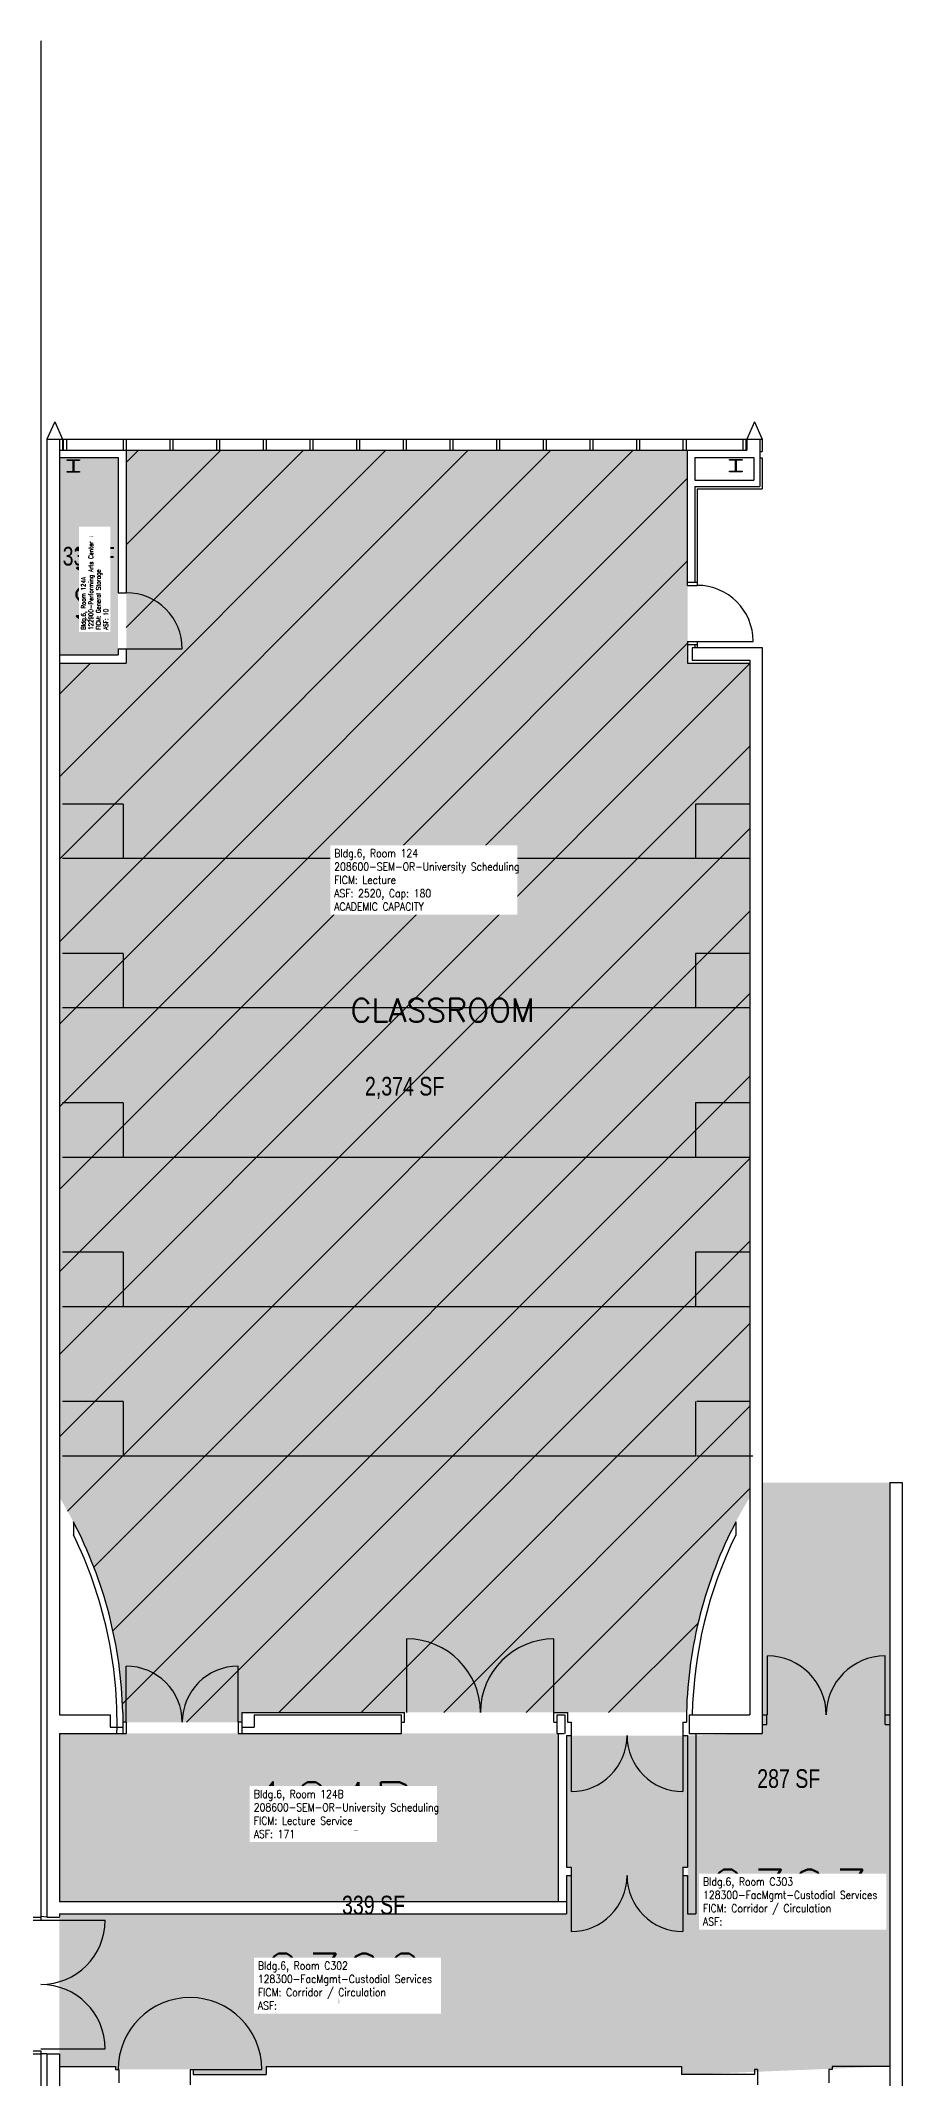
# Model space of a CAD drawing. Header units: inches. Extents: x -206 to 2362, y 0 to 3821.
# Drawn here: x 1798 to 2352, y 2511 to 3821 of the extents above; entities that cross this region are included whole.
import ezdxf
from ezdxf.enums import TextEntityAlignment as Align

# ---------------------------------------------------------------- set-up
doc = ezdxf.new("R2010")
doc.units = ezdxf.units.IN
doc.header["$LTSCALE"] = 10
doc.header["$MEASUREMENT"] = 0
for name, color, linetype in [('A-COLS', 5, 'CONTINUOUS'), ('A-DOOR', 2, 'CONTINUOUS'), ('A-FLOR', 3, 'CONTINUOUS'), ('A-GLAZ', 1, 'CONTINUOUS'), ('A-IDEN-RNUM', 7, 'CONTINUOUS'), ('A-IDEN-SNUM', 4, 'CONTINUOUS'), ('A-IDEN-TEXT', 4, 'CONTINUOUS'), ('A-IDEN-VNUM', 4, 'CONTINUOUS'), ('A-WALL', 5, 'CONTINUOUS'), ('AREA-TEXT', 3, 'CONTINUOUS'), ('Rooms-Capacity', 4, 'CONTINUOUS'), ('Rooms-Category-Color', 7, 'CONTINUOUS'), ('Rooms-College-Color', 7, 'CONTINUOUS'), ('Rooms-Department-Color', 7, 'CONTINUOUS'), ('Rooms-Division-Color', 7, 'CONTINUOUS'), ('Rooms-Information', 7, 'CONTINUOUS')]:
    doc.layers.add(name, color=color, linetype=linetype)
doc.styles.add('AREA', font='arial.ttf', dxfattribs={"width": 0.75, "height": 24})
doc.styles.add('ROOMFNUMBER', font='SIMPLEX', dxfattribs={"height": 0.83})
doc.styles.add('ROOMSNUMBER', font='txt', dxfattribs={"height": 0.03})
doc.styles.add('ROOMVNUMBER', font='simplex.shx', dxfattribs={"width": 0.85})

msp = doc.modelspace()

# ---------------------------------------------------------------- hatches: boundary and pattern name
at = {"layer": 'Rooms-Capacity'}
h = msp.add_hatch(dxfattribs=at)
h.set_pattern_fill('ANSI31', color=256, scale=300, style=0)
h.set_pattern_definition([(45, (0, 0), (-26.51650429449553, 26.51650429449553), [])])
edge = h.paths.add_edge_path()
edge.add_line((1850.774440268986, 2746.581821689848), (1850.774440280162, 2740.331822336186))
edge.add_line((1850.774440280162, 2740.331822336186), (1925.024440268986, 2740.331822299864))
edge.add_line((1925.024440268986, 2740.331822299864), (1927.274440268986, 2740.331822336186))
edge.add_line((1927.274440268986, 2740.331822336186), (1927.274440291338, 2746.58182233246))
edge.add_line((1927.274440291338, 2746.58182233246), (2032.024880266748, 2746.581822340842))
edge.add_line((2032.024880266748, 2746.581822340842), (2213.275320264511, 2746.581822338048))
edge.add_arc((2491.417680615493, 2739.85640444694), 278.2236579937543, 148.5661565285218, 178.6148712153591, ccw=False)
edge.add_line((2254.025320260786, 2884.953858293127), (2254.025320238434, 3421.036251125392))
edge.add_line((2254.025320238434, 3421.036251125392), (2214.025320253335, 3421.036251122598))
edge.add_line((2214.025320253335, 3421.036251122598), (2214.025320230983, 3435.036251117941))
edge.add_line((2214.025320230983, 3435.036251117941), (2214.025320230983, 3557.894322354812))
edge.add_line((2214.025320230983, 3557.894322354812), (1853.024440235458, 3557.894322324079))
edge.add_line((1853.024440235458, 3557.894322324079), (1853.024440224282, 3430.286251104902))
edge.add_line((1853.024440224282, 3430.286251104902), (1853.024440235458, 3421.036251094658))
edge.add_line((1853.024440235458, 3421.036251094658), (1810.024440250359, 3421.036251097452))
edge.add_line((1810.024440250359, 3421.036251097452), (1810.024440272711, 2884.953858256806))
edge.add_arc((1572.632079928827, 2739.856404443546), 278.2236579673474, 1.3851286519458768, 31.43384346685491, ccw=False)
at = {"layer": 'Rooms-Category-Color', "true_color": 0xffff64}
h = msp.add_hatch(color=51, dxfattribs=at)
edge = h.paths.add_edge_path()
edge.add_line((1850.774440268986, 2746.581821689848), (1850.774440280162, 2740.331822336186))
edge.add_line((1850.774440280162, 2740.331822336186), (1925.024440268986, 2740.331822299864))
edge.add_line((1925.024440268986, 2740.331822299864), (1927.274440268986, 2740.331822336186))
edge.add_line((1927.274440268986, 2740.331822336186), (1927.274440291338, 2746.58182233246))
edge.add_line((1927.274440291338, 2746.58182233246), (2032.024880266748, 2746.581822340842))
edge.add_line((2032.024880266748, 2746.581822340842), (2213.275320264511, 2746.581822338048))
edge.add_arc((2491.417680615493, 2739.85640444694), 278.2236579937543, 148.5661565285218, 178.6148712153591, ccw=False)
edge.add_line((2254.025320260786, 2884.953858293127), (2254.025320238434, 3421.036251125392))
edge.add_line((2254.025320238434, 3421.036251125392), (2214.025320253335, 3421.036251122598))
edge.add_line((2214.025320253335, 3421.036251122598), (2214.025320230983, 3435.036251117941))
edge.add_line((2214.025320230983, 3435.036251117941), (2214.025320230983, 3557.894322354812))
edge.add_line((2214.025320230983, 3557.894322354812), (1853.024440235458, 3557.894322324079))
edge.add_line((1853.024440235458, 3557.894322324079), (1853.024440224282, 3430.286251104902))
edge.add_line((1853.024440224282, 3430.286251104902), (1853.024440235458, 3421.036251094658))
edge.add_line((1853.024440235458, 3421.036251094658), (1810.024440250359, 3421.036251097452))
edge.add_line((1810.024440250359, 3421.036251097452), (1810.024440272711, 2884.953858256806))
edge.add_arc((1572.632079928827, 2739.856404443546), 278.2236579673474, 1.3851286519458768, 31.43384346685491, ccw=False)
at = {"layer": 'Rooms-Category-Color', "true_color": 0xe3c5e1}
msp.add_hatch(color=254, dxfattribs=at).paths.add_polyline_path([(1847.774440235458, 3426.286251094658), (1847.774440213107, 3553.269322334323), (1810.024440228008, 3553.269322325941), (1810.024440228008, 3426.286251097452)])
at = {"layer": 'Rooms-Category-Color', "true_color": 0xadadad}
for points in [[(2344.025320283137, 2894.351353600156), (2344.025320305489, 2519.081822355743), (2214.025320331566, 2513.831822350156), (2214.025320298038, 2731.706822344568), (2262.025320309214, 2733.081822340842), (2262.025320555083, 2894.351353714708)], [(1810.024440261535, 2617.081822328735), (1810.024440272711, 2615.346554555465), (1810.024440283887, 2519.081822322216), (1846.024440272711, 2519.081822327804), (1846.024440295063, 2517.081822326872), (1894.024440272711, 2517.081822410692), (1896.024440287612, 2517.081822335254), (1896.024440298788, 2513.831822330598), (1943.024440291338, 2513.831822330598), (1943.02444025781, 2519.081822333392), (2210.028901732527, 2519.081822344568), (2210.028901710175, 2513.831822350156), (2214.025320298038, 2513.831822355743), (2214.025320275687, 2641.831822348293), (2211.025320286863, 2641.831822348293), (2211.025320286863, 2647.081822339911), (2214.025320275687, 2647.081822348293), (2214.025320275687, 2731.706822350156), (2139.025320264511, 2731.70682229707), (2136.025320264511, 2731.706822347362), (2136.025320286863, 2647.081822342705), (2139.025320253335, 2647.081822345499), (2139.025320286863, 2641.831822342705), (2136.025320298038, 2641.831822348293), (2136.025320275687, 2625.124735855032), (2136.025320275687, 2617.081822342705)]]:
    msp.add_hatch(color=253, dxfattribs=at).paths.add_polyline_path(points)
at = {"layer": 'Rooms-Category-Color', "true_color": 0xffff64}
msp.add_hatch(color=51, dxfattribs=at).paths.add_polyline_path([(2130.775320275687, 2625.081822340842), (2130.775320264511, 2733.081822340842), (1853.024440280162, 2733.081822335254), (1810.024440283887, 2733.081822321285), (1810.024440272711, 2625.081822326872)])
at = {"layer": 'Rooms-College-Color', "true_color": 0xffff64}
h = msp.add_hatch(color=51, dxfattribs=at)
edge = h.paths.add_edge_path()
edge.add_line((1850.774440268986, 2746.581821689848), (1850.774440280162, 2740.331822336186))
edge.add_line((1850.774440280162, 2740.331822336186), (1925.024440268986, 2740.331822299864))
edge.add_line((1925.024440268986, 2740.331822299864), (1927.274440268986, 2740.331822336186))
edge.add_line((1927.274440268986, 2740.331822336186), (1927.274440291338, 2746.58182233246))
edge.add_line((1927.274440291338, 2746.58182233246), (2032.024880266748, 2746.581822340842))
edge.add_line((2032.024880266748, 2746.581822340842), (2213.275320264511, 2746.581822338048))
edge.add_arc((2491.417680615493, 2739.85640444694), 278.2236579937543, 148.5661565285218, 178.6148712153591, ccw=False)
edge.add_line((2254.025320260786, 2884.953858293127), (2254.025320238434, 3421.036251125392))
edge.add_line((2254.025320238434, 3421.036251125392), (2214.025320253335, 3421.036251122598))
edge.add_line((2214.025320253335, 3421.036251122598), (2214.025320230983, 3435.036251117941))
edge.add_line((2214.025320230983, 3435.036251117941), (2214.025320230983, 3557.894322354812))
edge.add_line((2214.025320230983, 3557.894322354812), (1853.024440235458, 3557.894322324079))
edge.add_line((1853.024440235458, 3557.894322324079), (1853.024440224282, 3430.286251104902))
edge.add_line((1853.024440224282, 3430.286251104902), (1853.024440235458, 3421.036251094658))
edge.add_line((1853.024440235458, 3421.036251094658), (1810.024440250359, 3421.036251097452))
edge.add_line((1810.024440250359, 3421.036251097452), (1810.024440272711, 2884.953858256806))
edge.add_arc((1572.632079928827, 2739.856404443546), 278.2236579673474, 1.3851286519458768, 31.43384346685491, ccw=False)
for points in [[(1847.774440235458, 3426.286251094658), (1847.774440213107, 3553.269322334323), (1810.024440228008, 3553.269322325941), (1810.024440228008, 3426.286251097452)], [(2130.775320275687, 2625.081822340842), (2130.775320264511, 2733.081822340842), (1853.024440280162, 2733.081822335254), (1810.024440283887, 2733.081822321285), (1810.024440272711, 2625.081822326872)]]:
    msp.add_hatch(color=51, dxfattribs=at).paths.add_polyline_path(points)
at = {"layer": 'Rooms-College-Color', "true_color": 0xadadad}
for points in [[(2344.025320283137, 2894.351353600156), (2344.025320305489, 2519.081822355743), (2214.025320331566, 2513.831822350156), (2214.025320298038, 2731.706822344568), (2262.025320309214, 2733.081822340842), (2262.025320555083, 2894.351353714708)], [(1810.024440261535, 2617.081822328735), (1810.024440272711, 2615.346554555465), (1810.024440283887, 2519.081822322216), (1846.024440272711, 2519.081822327804), (1846.024440295063, 2517.081822326872), (1894.024440272711, 2517.081822410692), (1896.024440287612, 2517.081822335254), (1896.024440298788, 2513.831822330598), (1943.024440291338, 2513.831822330598), (1943.02444025781, 2519.081822333392), (2210.028901732527, 2519.081822344568), (2210.028901710175, 2513.831822350156), (2214.025320298038, 2513.831822355743), (2214.025320275687, 2641.831822348293), (2211.025320286863, 2641.831822348293), (2211.025320286863, 2647.081822339911), (2214.025320275687, 2647.081822348293), (2214.025320275687, 2731.706822350156), (2139.025320264511, 2731.70682229707), (2136.025320264511, 2731.706822347362), (2136.025320286863, 2647.081822342705), (2139.025320253335, 2647.081822345499), (2139.025320286863, 2641.831822342705), (2136.025320298038, 2641.831822348293), (2136.025320275687, 2625.124735855032), (2136.025320275687, 2617.081822342705)]]:
    msp.add_hatch(color=253, dxfattribs=at).paths.add_polyline_path(points)
at = {"layer": 'Rooms-Department-Color', "true_color": 0x003fff}
h = msp.add_hatch(color=160, dxfattribs=at)
edge = h.paths.add_edge_path()
edge.add_line((1850.774440268986, 2746.581821689848), (1850.774440280162, 2740.331822336186))
edge.add_line((1850.774440280162, 2740.331822336186), (1925.024440268986, 2740.331822299864))
edge.add_line((1925.024440268986, 2740.331822299864), (1927.274440268986, 2740.331822336186))
edge.add_line((1927.274440268986, 2740.331822336186), (1927.274440291338, 2746.58182233246))
edge.add_line((1927.274440291338, 2746.58182233246), (2032.024880266748, 2746.581822340842))
edge.add_line((2032.024880266748, 2746.581822340842), (2213.275320264511, 2746.581822338048))
edge.add_arc((2491.417680615493, 2739.85640444694), 278.2236579937543, 148.5661565285218, 178.6148712153591, ccw=False)
edge.add_line((2254.025320260786, 2884.953858293127), (2254.025320238434, 3421.036251125392))
edge.add_line((2254.025320238434, 3421.036251125392), (2214.025320253335, 3421.036251122598))
edge.add_line((2214.025320253335, 3421.036251122598), (2214.025320230983, 3435.036251117941))
edge.add_line((2214.025320230983, 3435.036251117941), (2214.025320230983, 3557.894322354812))
edge.add_line((2214.025320230983, 3557.894322354812), (1853.024440235458, 3557.894322324079))
edge.add_line((1853.024440235458, 3557.894322324079), (1853.024440224282, 3430.286251104902))
edge.add_line((1853.024440224282, 3430.286251104902), (1853.024440235458, 3421.036251094658))
edge.add_line((1853.024440235458, 3421.036251094658), (1810.024440250359, 3421.036251097452))
edge.add_line((1810.024440250359, 3421.036251097452), (1810.024440272711, 2884.953858256806))
edge.add_arc((1572.632079928827, 2739.856404443546), 278.2236579673474, 1.3851286519458768, 31.43384346685491, ccw=False)
at = {"layer": 'Rooms-Department-Color', "true_color": 0x80bc67}
msp.add_hatch(color=83, dxfattribs=at).paths.add_polyline_path([(1847.774440235458, 3426.286251094658), (1847.774440213107, 3553.269322334323), (1810.024440228008, 3553.269322325941), (1810.024440228008, 3426.286251097452)])
at = {"layer": 'Rooms-Department-Color', "true_color": 0xacacac}
for points in [[(2344.025320283137, 2894.351353600156), (2344.025320305489, 2519.081822355743), (2214.025320331566, 2513.831822350156), (2214.025320298038, 2731.706822344568), (2262.025320309214, 2733.081822340842), (2262.025320555083, 2894.351353714708)], [(1810.024440261535, 2617.081822328735), (1810.024440272711, 2615.346554555465), (1810.024440283887, 2519.081822322216), (1846.024440272711, 2519.081822327804), (1846.024440295063, 2517.081822326872), (1894.024440272711, 2517.081822410692), (1896.024440287612, 2517.081822335254), (1896.024440298788, 2513.831822330598), (1943.024440291338, 2513.831822330598), (1943.02444025781, 2519.081822333392), (2210.028901732527, 2519.081822344568), (2210.028901710175, 2513.831822350156), (2214.025320298038, 2513.831822355743), (2214.025320275687, 2641.831822348293), (2211.025320286863, 2641.831822348293), (2211.025320286863, 2647.081822339911), (2214.025320275687, 2647.081822348293), (2214.025320275687, 2731.706822350156), (2139.025320264511, 2731.70682229707), (2136.025320264511, 2731.706822347362), (2136.025320286863, 2647.081822342705), (2139.025320253335, 2647.081822345499), (2139.025320286863, 2641.831822342705), (2136.025320298038, 2641.831822348293), (2136.025320275687, 2625.124735855032), (2136.025320275687, 2617.081822342705)]]:
    msp.add_hatch(color=253, dxfattribs=at).paths.add_polyline_path(points)
at = {"layer": 'Rooms-Department-Color', "true_color": 0x003fff}
msp.add_hatch(color=160, dxfattribs=at).paths.add_polyline_path([(2130.775320275687, 2625.081822340842), (2130.775320264511, 2733.081822340842), (1853.024440280162, 2733.081822335254), (1810.024440283887, 2733.081822321285), (1810.024440272711, 2625.081822326872)])
at = {"layer": 'Rooms-Division-Color', "true_color": 0x003fff}
h = msp.add_hatch(color=160, dxfattribs=at)
edge = h.paths.add_edge_path()
edge.add_line((1850.774440268986, 2746.581821689848), (1850.774440280162, 2740.331822336186))
edge.add_line((1850.774440280162, 2740.331822336186), (1925.024440268986, 2740.331822299864))
edge.add_line((1925.024440268986, 2740.331822299864), (1927.274440268986, 2740.331822336186))
edge.add_line((1927.274440268986, 2740.331822336186), (1927.274440291338, 2746.58182233246))
edge.add_line((1927.274440291338, 2746.58182233246), (2032.024880266748, 2746.581822340842))
edge.add_line((2032.024880266748, 2746.581822340842), (2213.275320264511, 2746.581822338048))
edge.add_arc((2491.417680615493, 2739.85640444694), 278.2236579937543, 148.5661565285218, 178.6148712153591, ccw=False)
edge.add_line((2254.025320260786, 2884.953858293127), (2254.025320238434, 3421.036251125392))
edge.add_line((2254.025320238434, 3421.036251125392), (2214.025320253335, 3421.036251122598))
edge.add_line((2214.025320253335, 3421.036251122598), (2214.025320230983, 3435.036251117941))
edge.add_line((2214.025320230983, 3435.036251117941), (2214.025320230983, 3557.894322354812))
edge.add_line((2214.025320230983, 3557.894322354812), (1853.024440235458, 3557.894322324079))
edge.add_line((1853.024440235458, 3557.894322324079), (1853.024440224282, 3430.286251104902))
edge.add_line((1853.024440224282, 3430.286251104902), (1853.024440235458, 3421.036251094658))
edge.add_line((1853.024440235458, 3421.036251094658), (1810.024440250359, 3421.036251097452))
edge.add_line((1810.024440250359, 3421.036251097452), (1810.024440272711, 2884.953858256806))
edge.add_arc((1572.632079928827, 2739.856404443546), 278.2236579673474, 1.3851286519458768, 31.43384346685491, ccw=False)
at = {"layer": 'Rooms-Division-Color', "true_color": 0x80bc67}
msp.add_hatch(color=83, dxfattribs=at).paths.add_polyline_path([(1847.774440235458, 3426.286251094658), (1847.774440213107, 3553.269322334323), (1810.024440228008, 3553.269322325941), (1810.024440228008, 3426.286251097452)])
at = {"layer": 'Rooms-Division-Color', "true_color": 0xadadad}
for points in [[(2344.025320283137, 2894.351353600156), (2344.025320305489, 2519.081822355743), (2214.025320331566, 2513.831822350156), (2214.025320298038, 2731.706822344568), (2262.025320309214, 2733.081822340842), (2262.025320555083, 2894.351353714708)], [(1810.024440261535, 2617.081822328735), (1810.024440272711, 2615.346554555465), (1810.024440283887, 2519.081822322216), (1846.024440272711, 2519.081822327804), (1846.024440295063, 2517.081822326872), (1894.024440272711, 2517.081822410692), (1896.024440287612, 2517.081822335254), (1896.024440298788, 2513.831822330598), (1943.024440291338, 2513.831822330598), (1943.02444025781, 2519.081822333392), (2210.028901732527, 2519.081822344568), (2210.028901710175, 2513.831822350156), (2214.025320298038, 2513.831822355743), (2214.025320275687, 2641.831822348293), (2211.025320286863, 2641.831822348293), (2211.025320286863, 2647.081822339911), (2214.025320275687, 2647.081822348293), (2214.025320275687, 2731.706822350156), (2139.025320264511, 2731.70682229707), (2136.025320264511, 2731.706822347362), (2136.025320286863, 2647.081822342705), (2139.025320253335, 2647.081822345499), (2139.025320286863, 2641.831822342705), (2136.025320298038, 2641.831822348293), (2136.025320275687, 2625.124735855032), (2136.025320275687, 2617.081822342705)]]:
    msp.add_hatch(color=253, dxfattribs=at).paths.add_polyline_path(points)
at = {"layer": 'Rooms-Division-Color', "true_color": 0x003fff}
msp.add_hatch(color=160, dxfattribs=at).paths.add_polyline_path([(2130.775320275687, 2625.081822340842), (2130.775320264511, 2733.081822340842), (1853.024440280162, 2733.081822335254), (1810.024440283887, 2733.081822321285), (1810.024440272711, 2625.081822326872)])

# ---------------------------------------------------------------- linework, layer by layer
at = {"layer": 'A-COLS'}
for p, q in [((1815.024440220557, 3551.308853419963), (1815.024440231733, 3551.808853418101)), ((1815.024440231733, 3551.808853418101), (1823.024440213107, 3551.808853418101)), ((1818.774440231733, 3551.308853417169), (1815.024440220557, 3551.308853419963)), ((1818.774440220557, 3544.308853418101), (1818.774440231733, 3551.308853417169)), ((1823.024440213107, 3551.308853419963), (1819.274440235458, 3551.308853417169)), ((1819.274440235458, 3551.308853417169), (1819.274440224282, 3544.308853420895)), ((1823.024440213107, 3551.808853418101), (1823.024440213107, 3551.308853419963)), ((2241.025320208631, 3551.514929083642), (2241.025320230983, 3552.014929081779)), ((2241.025320230983, 3552.014929081779), (2249.025320223533, 3552.014929087367)), ((2244.775320230983, 3551.514929086436), (2241.025320208631, 3551.514929083642)), ((2244.775320219807, 3544.514929087367), (2244.775320230983, 3551.514929086436)), ((2249.025320223533, 3551.514929083642), (2245.275320223533, 3551.514929080848)), ((2245.275320223533, 3551.514929080848), (2245.275320223533, 3544.514929084573)), ((2249.025320223533, 3552.014929087367), (2249.025320223533, 3551.514929083642)), ((1815.024440220557, 3543.808853417169), (1815.024440220557, 3544.308853418101)), ((1815.024440220557, 3544.308853418101), (1818.774440220557, 3544.308853418101)), ((1823.024440224282, 3543.808853417169), (1815.024440220557, 3543.808853417169)), ((1819.274440224282, 3544.308853420895), (1823.024440224282, 3544.308853420895)), ((1823.024440224282, 3544.308853420895), (1823.024440224282, 3543.808853417169)), ((2241.025320219807, 3544.014929080848), (2241.025320219807, 3544.514929081779)), ((2241.025320219807, 3544.514929081779), (2244.775320219807, 3544.514929087367)), ((2249.025320223533, 3544.014929086436), (2241.025320219807, 3544.014929080848)), ((2245.275320223533, 3544.514929084573), (2249.025320223533, 3544.514929090161)), ((2249.025320223533, 3544.514929090161), (2249.025320223533, 3544.014929086436))]:
    msp.add_line(p, q, dxfattribs=at)
for centre in [(1819.024440216832, 3547.808853421826), (2245.025320238434, 3548.014929085504)]:
    msp.add_circle(centre, 0.2627002392377587, dxfattribs=at)
at = {"layer": 'A-DOOR'}
for p, q in [((2220.150320223533, 3435.036251120735), (2256.150320223533, 3435.036251120735)), ((1853.024440224282, 3430.286251099315), (1889.024440235458, 3430.286251096521)), ((2033.524880266748, 2746.581822340842), (2033.524880266748, 2793.831822343636)), ((2128.024880266748, 2746.58182234643), (2128.024880266748, 2793.831822343636)), ((2265.343660968356, 2745.081822357606), (2265.343660979532, 2782.881822348107)), ((2340.943660966121, 2745.081822352018), (2340.943660977297, 2782.881822359283)), ((1853.024440268986, 2740.331822327804), (1853.02444025781, 2776.331822327804)), ((1925.02444025781, 2740.331822336186), (1925.02444025781, 2776.33182233898)), ((2139.025320264511, 2731.706822347362), (2139.025320264511, 2695.706822341774)), ((2211.025320275687, 2731.70682235295), (2211.025320275687, 2695.706822350156)), ((2139.025320275687, 2641.706822347362), (2139.025320264511, 2605.706822344568)), ((2211.025320275687, 2641.706822350156), (2211.025320275687, 2605.706822344568)), ((1798.024440272711, 2613.081822324079), (1839.424440274946, 2613.081822326872)), ((1798.024440272711, 2530.28182232799), (1839.424440286122, 2530.281822330784)), ((1894.024440272711, 2517.081822335254), (1940.224440279417, 2517.081822335254))]:
    msp.add_line(p, q, dxfattribs=at)
for centre, radius, start, end in [((2220.150320223533, 3435.036251120735), 36, 0, 90), ((1853.024440224282, 3430.286251099315), 36, 0, 90), ((2033.524880255572, 2746.581822335254), 47.25, 0, 90), ((2128.024880266748, 2746.58182234643), 47.25, 90, 180), ((2265.343660968356, 2745.081822357606), 37.8, 0, 90), ((2340.943660966121, 2745.081822357606), 37.8, 90, 180), ((1853.02444025781, 2740.331822330598), 36, 0, 90), ((1925.02444025781, 2740.331822330598), 36, 90, 180), ((2139.025320253335, 2731.706822341774), 36, 270, 0), ((2211.025320253335, 2731.70682235295), 36, 180, 270), ((2139.025320264511, 2641.706822350156), 36, 270, 0), ((2211.025320253335, 2641.706822350156), 36, 180, 270), ((1798.024440250359, 2613.08182233246), 41.4, 270, 0), ((1798.024440261535, 2530.28182232799), 41.4, 0, 90), ((1894.024440261535, 2517.081822338048), 46.2, 0, 180)]:
    msp.add_arc(centre, radius, start, end, dxfattribs=at)
at = {"layer": 'A-FLOR'}
for p, q in [((1851.025320219807, 3330.373225418385), (1812.025320230983, 3330.373225412797)), ((1851.025320219807, 3330.373225418385), (1851.025320230983, 3295.373225417454)), ((2254.025320238434, 3330.373225440737), (2219.025320234708, 3330.373225437943)), ((2219.025320234708, 3330.373225437943), (2219.025320234708, 3295.373225437012)), ((2219.025320223533, 3295.373225456569), (1812.025320242159, 3295.373225417454)), ((2254.025320227258, 3295.373225439806), (2219.025320234708, 3295.373225437012)), ((1851.025320242159, 3234.373225415591), (1812.025320230983, 3234.373225415591)), ((1851.025320242159, 3234.373225415591), (1851.025320230983, 3199.373225420248)), ((2254.025320238434, 3234.373225440737), (2219.025320234708, 3234.373225440737)), ((2219.025320234708, 3234.373225440737), (2219.025320245884, 3199.373225437012)), ((2219.025320245884, 3199.373225453775), (1812.025320253335, 3199.37322541466)), ((2254.02532024961, 3199.373225434218), (2219.025320245884, 3199.373225437012)), ((1851.025320253335, 3138.373225415591), (1812.025320253335, 3138.373225418385)), ((1851.025320253335, 3138.373225415591), (1851.025320253335, 3103.37322541466)), ((2254.025320238434, 3138.373225437943), (2219.025320245884, 3138.373225435149)), ((2219.025320245884, 3138.373225435149), (2219.025320245884, 3103.373225439806)), ((2219.025320245884, 3103.373225450981), (1812.025320242159, 3103.373225417454)), ((2254.025320238434, 3103.3732254426), (2219.025320245884, 3103.373225439806)), ((1851.025320253335, 3042.373225418385), (1812.025320253335, 3042.373225412797)), ((1851.025320253335, 3042.373225418385), (1851.025320242159, 3007.373225417454)), ((2254.025320260786, 3042.373225432355), (2219.025320245884, 3042.373225437943)), ((2219.025320245884, 3042.373225437943), (2219.02532025706, 3007.373225437012)), ((2219.025320245884, 3007.373225445393), (1812.025320253335, 3007.373225411866)), ((2254.02532024961, 3007.373225437012), (2219.02532025706, 3007.373225437012)), ((1851.025320253335, 2946.373225418385), (1812.025320253335, 2946.373225415591)), ((1851.025320253335, 2946.373225418385), (1851.025320264511, 2911.37322541466)), ((2219.02532025706, 2946.373225437943), (2219.02532025706, 2911.373225437012)), ((2254.02532024961, 2946.373225440737), (2220.025320253335, 2946.373225435149)), ((2219.02532025706, 2911.373225397896), (1812.025320253335, 2911.373225420248)), ((2256.025320253335, 2911.3732254426), (2220.025320253335, 2911.373225439806))]:
    msp.add_line(p, q, dxfattribs=at)
at = {"layer": 'A-GLAZ'}
for p, q in [((1812.524440224282, 3565.081822328735), (1812.524440224282, 3557.894322329666)), ((1814.524440228008, 3565.081822331529), (1814.524440216832, 3557.89432233246))]:
    msp.add_line(p, q, dxfattribs=at)
at = {"layer": 'A-GLAZ', "linetype": 'Continuous'}
for p, q in [((1812.524440224282, 3565.081822328735), (2251.525320219807, 3565.081822351087)), ((1851.024440220557, 3565.081822334323), (1851.024440220557, 3557.89432233246)), ((1853.024440224282, 3565.081822328735), (1853.024440224282, 3557.894322329666)), ((1881.025320230983, 3565.081822328735), (1881.025320230983, 3557.894322329666)), ((1883.025320223533, 3565.081822331529), (1883.025320223533, 3557.89432233246)), ((1911.025320219807, 3565.081822331529), (1911.025320219807, 3557.894322338048)), ((1913.025320223533, 3565.081822331529), (1913.025320223533, 3557.89432233246)), ((1941.025320219807, 3565.081822334323), (1941.025320208631, 3557.894322335254)), ((1943.025320223533, 3565.081822339911), (1943.025320223533, 3557.894322340842)), ((1971.025320219807, 3565.081822334323), (1971.025320219807, 3557.894322335254)), ((1973.025320223533, 3565.081822342705), (1973.025320212357, 3557.894322343636)), ((2001.025320219807, 3565.081822337117), (2001.025320219807, 3557.894322338048)), ((2003.025320223533, 3565.081822339911), (2003.025320223533, 3557.894322343636)), ((2031.025320219807, 3565.081822339911), (2031.025320230983, 3557.894322340842)), ((2033.025320212357, 3565.081822339911), (2033.025320223533, 3557.894322340842)), ((2061.025320230983, 3565.081822342705), (2061.025320219807, 3557.894322340842)), ((2063.025320223533, 3565.081822342705), (2063.025320223533, 3557.894322343636)), ((2091.025320230983, 3565.081822342705), (2091.025320219807, 3557.894322343636)), ((2093.025320223533, 3565.081822345499), (2093.025320223533, 3557.894322340842)), ((2121.025320219807, 3565.081822339911), (2121.025320230983, 3557.894322340842)), ((2123.025320223533, 3565.081822348293), (2123.025320223533, 3557.894322340842)), ((2151.025320219807, 3565.081822342705), (2151.025320230983, 3557.894322343636)), ((2153.025320223533, 3565.081822348293), (2153.025320223533, 3557.894322343636)), ((2181.025320230983, 3565.081822345499), (2181.025320219807, 3557.894322343636)), ((2183.025320223533, 3565.081822351087), (2183.025320223533, 3557.89432234643)), ((2211.025320230983, 3565.081822345499), (2211.025320230983, 3557.89432234643)), ((2213.025320223533, 3565.081822348293), (2213.025320223533, 3557.894322343636)), ((2249.525320216082, 3565.081822351087), (2249.525320227258, 3557.894322354812)), ((2251.525320219807, 3565.081822351087), (2251.525320219807, 3557.894322352018)), ((2252.025320212357, 3565.081822351087), (2252.025320223533, 3557.894322352018)), ((1810.024440228008, 3557.894322326872), (2252.025320223533, 3557.894322352018))]:
    msp.add_line(p, q, dxfattribs=at)
at = {"layer": 'A-WALL', "linetype": 'Continuous'}
for p, q in [((1798.024440216832, 3821.081822327804), (1798.024440261535, 2615.08182232501)), ((1802.024440224282, 3565.081822328735), (1802.024440280162, 2615.081822322216)), ((1802.024440224282, 3565.081822328735), (1812.480794983916, 3565.081822328735)), ((1810.024440216832, 3565.081822325941), (1810.024440272711, 2745.081822329666)), ((2251.567409924231, 3565.081822351087), (2262.025320219807, 3565.081822348293)), ((2260.525320219807, 3565.081822348293), (2260.525320219807, 3534.58182235295)), ((2262.025320219807, 3565.081822348293), (2262.025320230983, 3557.08182235295)), ((1810.024440228008, 3553.269322325941), (1847.774440224282, 3553.269322334323)), ((1847.774440224282, 3553.269322334323), (1847.774440201931, 3466.286251099315)), ((1853.024440224282, 3557.893440033775), (1853.024440213107, 3466.286251093727)), ((2218.650320223533, 3553.269322348293), (2218.650320223533, 3538.581822352018)), ((2218.650320223533, 3553.269322348293), (2256.525320223533, 3553.269322356675)), ((2256.525320223533, 3553.269322356675), (2256.525320223533, 3538.581822349224)), ((2260.525320230983, 3557.081822347362), (2262.025320230983, 3557.08182235295)), ((2260.525320219807, 3553.081822351087), (2262.025320219807, 3553.081822356675)), ((2262.025320219807, 3553.081822356675), (2262.025320219807, 3533.081822350156)), ((2218.650320223533, 3538.581822352018), (2256.525320223533, 3538.581822349224)), ((2218.650320223533, 3534.581822350156), (2260.525320219807, 3534.58182235295)), ((2218.650320223533, 3534.581822350156), (2218.650320223533, 3473.036251118872)), ((2220.150320223533, 3533.081822355743), (2262.025320219807, 3533.081822350156)), ((2220.150320223533, 3533.081822355743), (2220.150320234708, 3471.036251117941)), ((2214.025320230983, 3473.036251116078), (2220.150320223533, 3473.036251118872)), ((2214.025320230983, 3471.036251117941), (2220.150320223533, 3471.036251117941)), ((1847.774440213107, 3466.286251096521), (1853.024440235458, 3466.286251099315)), ((2214.025320230983, 3435.036251117941), (2220.150320223533, 3435.036251120735)), ((2214.025320230983, 3435.036251117941), (2214.025320230983, 3421.03625111701)), ((2214.025320230983, 3433.036251119804), (2220.150320223533, 3433.036251119804)), ((2218.650320223533, 3433.036251114216), (2218.650320223533, 3431.098751115147)), ((2220.150320223533, 3435.036251120735), (2220.150320223533, 3431.098751115147)), ((1810.024440228008, 3426.286251097452), (1847.774440235458, 3426.286251094658)), ((1810.024440239184, 3421.036251097452), (1853.024440235458, 3421.036251100246)), ((1847.774440224282, 3430.286251099315), (1853.024440224282, 3430.286251099315)), ((1847.774440224282, 3430.286251099315), (1847.774440235458, 3426.286251094658)), ((1853.024440224282, 3430.286251099315), (1853.024440235458, 3421.036251100246)), ((2214.025320230983, 3421.03625111701), (2254.025320227258, 3421.036251119804)), ((2217.025320230983, 3431.098751117941), (2262.025320219807, 3431.098751126323)), ((2217.025320230983, 3431.098751117941), (2217.025320230983, 3423.036251120735)), ((2217.025320230983, 3423.036251120735), (2254.025320227258, 3423.036251120735)), ((2254.025320227258, 3423.036251120735), (2254.025320260786, 2745.081822354812)), ((2262.025320219807, 3431.098751126323), (2262.025320264511, 2733.081822349224)), ((2344.02532024961, 2894.351353608537), (2352.025320253335, 2894.351353608537)), ((2344.02532024961, 2894.351353608537), (2344.025320283137, 2407.991410538089)), ((2352.025320253335, 2894.351353608537), (2352.025320286863, 2407.991410532501)), ((1819.024440250359, 2869.081822331529), (1819.024440261535, 2860.796859594528)), ((2245.025320260786, 2869.081822348293), (2245.025320260786, 2860.796859616879)), ((1810.024440272711, 2745.081822329666), (1842.774440265261, 2745.081822335254)), ((1842.774440265261, 2745.081822335254), (1842.774440265261, 2737.081822334323)), ((1850.77444025781, 2746.581822329666), (1850.77444025781, 2740.331822333392)), ((1853.024440268986, 2740.331822333392), (1850.77444025781, 2740.331822333392)), ((1850.77444025781, 2740.331822333392), (1850.77444025781, 2737.270256676245)), ((1850.77444025781, 2737.270256676245), (1850.77444025781, 2733.081822326872)), ((1853.024440268986, 2740.331822327804), (1853.02444025781, 2733.081822335254)), ((1925.02444025781, 2740.331822336186), (1925.024440268986, 2733.081822335254)), ((1927.274440268986, 2740.331822336186), (1925.02444025781, 2740.331822336186)), ((1927.27444025781, 2746.581822335254), (2032.024880266748, 2746.581822340842)), ((1927.27444025781, 2746.581822335254), (1927.274440268986, 2740.331822336186)), ((1927.274440268986, 2740.331822336186), (1927.27444025781, 2737.11872691242)), ((1927.27444025781, 2737.11872691242), (1927.274440268986, 2733.081822338048)), ((1935.274440272711, 2745.081822338048), (1935.274440261535, 2737.081822337117)), ((1935.274440272711, 2745.081822338048), (2030.024880274199, 2745.081822338048)), ((2030.024880263023, 2740.331822341774), (2032.024880255572, 2740.33182233898)), ((2128.024880266748, 2746.581822343636), (2136.775320253335, 2746.581822352018)), ((2128.024880266748, 2740.331822341774), (2130.024880270474, 2740.331822344568)), ((2130.024880259298, 2745.081822343636), (2134.914252362214, 2745.081822349224)), ((2135.025320268236, 2745.08182234643), (2135.02532025706, 2733.081822349224)), ((2136.775320275687, 2746.58182234643), (2136.775320264511, 2740.331822344568)), ((2136.775320264511, 2740.331822344568), (2139.025320264511, 2740.331822347362)), ((2139.025320264511, 2740.331822347362), (2139.025320264511, 2731.706822347362)), ((2211.025320264511, 2740.33182235295), (2211.025320275687, 2731.70682235295)), ((2211.025320264511, 2740.33182235295), (2213.275320264511, 2740.331822344568)), ((2213.275320253335, 2746.581822352018), (2213.275320264511, 2740.331822344568)), ((2215.025320260786, 2745.081822352018), (2215.025320271961, 2733.081822343636)), ((2215.091512641869, 2745.081822352018), (2254.025320260786, 2745.081822354812)), ((2262.025320253335, 2745.081822354812), (2265.025438002311, 2745.081822349224)), ((2262.025320264511, 2738.83182235295), (2265.041772498749, 2738.831822355743)), ((2340.943660966121, 2745.081822352018), (2344.025320260786, 2745.081822357606)), ((2341.0417725062, 2738.831822358537), (2344.025320260786, 2738.831822358537)), ((1810.024440272711, 2733.081822326872), (1853.02444025781, 2733.081822335254)), ((1810.024440272711, 2733.081822326872), (1810.024440272711, 2625.081822326872)), ((1842.774440265261, 2737.081822334323), (1850.774440268986, 2737.081822328735)), ((1925.024440268986, 2733.081822335254), (2030.024880263023, 2733.08182233246)), ((1927.274440268986, 2737.081822331529), (1935.274440261535, 2737.081822337117)), ((2130.024880270474, 2733.081822343636), (2134.705470575951, 2733.08182234643)), ((2130.775320264511, 2733.08182234643), (2130.775320275687, 2625.08182234643)), ((2136.025320264511, 2731.706822347362), (2136.025320275687, 2647.081822339911)), ((2136.025320264511, 2731.706822347362), (2139.025320264511, 2731.706822347362)), ((2211.025320264511, 2731.706822347362), (2214.025320264511, 2731.706822350156)), ((2214.025320264511, 2731.706822350156), (2214.025320275687, 2647.081822348293)), ((2215.091512641869, 2733.081822352018), (2262.025320264511, 2733.081822349224)), ((2219.275320275687, 2733.08182234643), (2219.275320275687, 2617.081822345499)), ((2136.025320275687, 2647.081822339911), (2139.025320264511, 2647.081822342705)), ((2139.025320264511, 2647.081822342705), (2139.025320275687, 2641.831822342705)), ((2211.025320275687, 2647.081822345499), (2211.025320275687, 2641.831822351087)), ((2211.025320275687, 2647.081822345499), (2214.025320275687, 2647.081822348293)), ((2136.025320264511, 2641.831822351087), (2139.025320275687, 2641.831822342705)), ((2136.025320264511, 2641.831822351087), (2136.025320275687, 2625.124735855032)), ((2211.025320275687, 2641.831822351087), (2214.025320264511, 2641.831822348293)), ((2214.025320264511, 2641.831822348293), (2214.025320253335, 2617.081822345499)), ((1810.024440272711, 2625.081822326872), (2136.025320275687, 2625.081822349224)), ((2136.025320275687, 2625.124735855032), (2136.025320275687, 2617.081822348293)), ((1790.024440268986, 2615.08182232501), (1798.024440261535, 2615.08182232501)), ((1791.774440276437, 2613.08182233246), (1798.024440272711, 2613.081822324079)), ((1798.024440272711, 2615.346554552671), (1798.024440272711, 2613.081822324079)), ((1802.024440280162, 2615.081822322216), (1810.024440272711, 2615.081822333392)), ((1810.024440272711, 2617.081822325941), (2136.025320275687, 2617.081822348293)), ((1810.024440272711, 2617.081822325941), (1810.024440272711, 2615.346554555465)), ((2214.025320275687, 2617.081822345499), (2219.275320275687, 2617.081822348293)), ((1791.774440265261, 2529.081822329666), (1798.024440272711, 2529.081822321285)), ((1798.024440272711, 2529.081822326872), (1798.024440283887, 2527.0418812274)), ((1790.024440268986, 2527.081822328735), (1798.024440272711, 2527.081822328735)), ((1798.024440272711, 2527.081822328735), (1798.024440283887, 2357.081822333392)), ((1802.024440280162, 2527.081822328735), (1810.024440272711, 2527.081822323147)), ((1802.024440280162, 2527.081822328735), (1802.024440291338, 2357.081822330598)), ((1810.024440272711, 2527.081822323147), (1810.024440283887, 2357.081822327804)), ((1810.024440283887, 2519.081822322216), (1846.024440272711, 2519.081822327804)), ((1846.024440272711, 2519.081822327804), (1846.024440272711, 2517.081822329666)), ((1846.024440272711, 2519.081822327804), (1846.024440272711, 2517.081822329666)), ((1846.024440272711, 2517.081822329666), (1848.274440272711, 2517.081822335254)), ((1848.274440272711, 2517.081822329666), (1848.274440272711, 2508.581822330598)), ((1894.024440272711, 2517.081822335254), (1894.024440283887, 2507.331822338048)), ((1894.024440272711, 2517.081822335254), (1896.024440265261, 2517.081822338048)), ((1896.024440265261, 2517.081822338048), (1896.024440287612, 2513.831822333392)), ((1943.024440280162, 2519.081822336186), (2210.028901721351, 2519.081822344568)), ((1943.024440280162, 2519.081822336186), (1943.024440280162, 2513.831822330598)), ((2210.028901721351, 2519.081822344568), (2210.028901710175, 2513.831822350156)), ((2259.028901717626, 2517.081822354812), (2257.028901725076, 2517.081822349224)), ((2257.028901725076, 2517.081822349224), (2257.028901725076, 2513.831822355743)), ((2259.028901717626, 2517.081822354812), (2259.028901717626, 2507.331822352018)), ((2307.028901717626, 2517.081822352018), (2304.77890170645, 2517.081822357606)), ((2304.778901717626, 2517.081822357606), (2304.778901728801, 2508.581822355743)), ((2344.025320283137, 2519.081822355743), (2307.028901717626, 2519.081822358537)), ((2307.028901717626, 2519.081822358537), (2307.028901717626, 2517.081822352018)), ((2307.028901717626, 2519.081822358537), (2307.028901717626, 2517.081822352018)), ((1896.024440287612, 2513.831822333392), (1943.024440280162, 2513.831822330598)), ((2257.028901725076, 2513.831822355743), (2210.028901710175, 2513.831822350156))]:
    msp.add_line(p, q, dxfattribs=at)
at = {"layer": 'A-WALL'}
for p, q in [((1807.024440228008, 3576.081822326872), (1802.024440224282, 3565.081822328735)), ((1807.024440228008, 3576.081822326872), (1812.024440220557, 3565.081822328735)), ((2257.025320227258, 3576.08182234643), (2252.025320212357, 3565.081822351087)), ((2257.025320227258, 3576.08182234643), (2262.025320219807, 3565.081822348293)), ((1812.024440220557, 3565.081822328735), (1812.024440220557, 3557.894322329666)), ((2214.025320208631, 3471.036251117941), (2214.025320230983, 3557.894322352018)), ((2030.024880274199, 2733.081822343636), (2030.024880274199, 2745.081822338048)), ((2032.024880255572, 2740.33182233898), (2032.024880266748, 2746.581822340842)), ((2128.024880266748, 2740.331822341774), (2128.024880266748, 2746.58182234643)), ((2130.024880270474, 2733.081822343636), (2130.024880259298, 2745.081822343636)), ((2265.041772498749, 2738.831822355743), (2265.041772498749, 2745.081822352018)), ((2341.0417725062, 2738.831822358537), (2341.041772495024, 2745.081822349224)), ((1802.024440280162, 2615.081822322216), (1798.024440272711, 2615.346554552671)), ((1802.024440280162, 2527.081822328735), (1798.024440272711, 2527.081822328735))]:
    msp.add_line(p, q, dxfattribs=at)
for centre, radius, start, end in [((1572.632079909556, 2739.85640443163), 278.2236579833183, 31.43384347346658, 31.43420443287254), ((1572.632079909556, 2739.85640443163), 278.2236579833183, 1.385128785401739, 27.67566525633566), ((2491.417680612765, 2739.856404476333), 278.2236579833183, 152.3243347436643, 178.6148712212664), ((1572.632079909556, 2739.85640443163), 274.4736579833183, 358.5856770851611, 26.14388157420661), ((2491.417680612765, 2739.856404476333), 274.4736579833183, 153.8561184257934, 178.9091394734396)]:
    msp.add_arc(centre, radius, start, end, dxfattribs=at)

# ---------------------------------------------------------------- texts
at = {"layer": 'A-IDEN-RNUM', "style": 'ROOMSNUMBER'}
for s, p in [('0124-A0', (1830.685058779083, 3502.201532918494, -5.00676833325997e-09)), ('0124-00', (2038.54007802438, 3266.445296386722, -5.00676833325997e-09)), ('0124-B0', (2000.666061042808, 2670.351170868147, -5.00676833325997e-09))]:
    msp.add_text(s, height=0.36, dxfattribs=at).set_placement(p, align=Align.CENTER)
for s, p in [('C303-00', (2277.252474098466, 2617.32981284475, -5.0074504542863e-09)), ('C302-00', (1989.929043463431, 2561.105281475466, -5.0074504542863e-09))]:
    msp.add_text(s, height=0.36, rotation=90, dxfattribs=at).set_placement(p, align=Align.CENTER)
at = {"layer": 'A-IDEN-SNUM', "style": 'ROOMSNUMBER'}
for s, p in [('00600124A0', (1830.685058779083, 3502.201532918494, -5.00676833325997e-09)), ('0060012400', (2038.54007802438, 3266.445296386722, -5.00676833325997e-09)), ('00600124B0', (2000.666061042808, 2670.351170868147, -5.00676833325997e-09))]:
    msp.add_text(s, height=0.36, dxfattribs=at).set_placement(p, align=Align.CENTER)
for s, p in [('0060C30300', (2277.252474098466, 2617.32981284475, -5.0074504542863e-09)), ('0060C30200', (1989.929043463431, 2561.105281475466, -5.0074504542863e-09))]:
    msp.add_text(s, height=0.36, rotation=90, dxfattribs=at).set_placement(p, align=Align.CENTER)
at = {"layer": 'A-IDEN-TEXT', "style": 'ROOMFNUMBER'}
msp.add_text('CLASSROOM', height=14.94, rotation=359.9999999599794, dxfattribs=at).set_placement((2056.521939027123, 3190.434204707388), align=Align.CENTER)
at = {"layer": 'A-IDEN-VNUM', "style": 'ROOMVNUMBER', "width": 0.85}
msp.add_text('124A', height=20.25, rotation=90, dxfattribs=at).set_placement((1841.372493794188, 3471.920386431739, -2.816477717715316e-09), align=Align.CENTER)
for s, p in [('124', (2023.884010220878, 3261.953330181073, -5.00676833325997e-09)), ('124B', (1986.00999322813, 2665.859204665292, -5.00676833325997e-09)), ('C303', (2278.545669483021, 2609.551542203873, -5.00676833325997e-09)), ('C302', (1992.27531712316, 2555.549234121107, -5.00676833325997e-09))]:
    msp.add_text(s, height=36, dxfattribs=at).set_placement(p, align=Align.CENTER)
at = {"layer": 'AREA-TEXT', "style": 'AREA', "width": 0.75}
for s, p in [('33 SF', (1828.899440231733, 3489.777786714491)), ('2,374 SF', (2032.024880255572, 3149.113072327338)), ('287 SF', (2279.025320301764, 2704.091588032432)), ('241 SF', (1970.399880274199, 2679.081822333857)), ('339 SF', (2012.024880279787, 2622.769322340377))]:
    msp.add_text(s, height=12, dxfattribs=at).set_placement(p, align=Align.MIDDLE_CENTER)

# ---------------------------------------------------------------- next in the draw order: texts
at = {"layer": 'Rooms-Information', "insert": (1841.372493794188, 3442.413243574596, -2.816477717715316e-09), "char_height": 2.892857142857143, "width": 64.8, "attachment_point": 7, "rotation": 90, "style": 'ROOMVNUMBER', "bg_fill": 3, "box_fill_scale": 1.5, "bg_fill_color": 256, "bg_fill_true_color": 13158600, "bg_fill_transparency": 0}
msp.add_mtext('Bldg.6, Room 124A^M^J122900-Performing Arts Center^M^JFICM: General Storage^M^JASF: 10', dxfattribs=at)
at = {"layer": 'Rooms-Information', "char_height": 5.142857142857143, "width": 115.2, "attachment_point": 7, "style": 'ROOMVNUMBER', "bg_fill": 3, "box_fill_scale": 1.5, "bg_fill_color": 256, "bg_fill_true_color": 13158600, "bg_fill_transparency": 0}
for s, insert in [('Bldg.6, Room 124^M^J208600-SEM-OR-University Scheduling^M^JFICM: Lecture^M^JASF: 2520, Cap: 180^M^JACADEMIC CAPACITY', (1986.726867363735, 3261.953330181073, -5.00676833325997e-09)), ('Bldg.6, Room 124B^M^J208600-SEM-OR-University Scheduling^M^JFICM: Lecture Service^M^JASF: 171', (1935.00999322813, 2665.859204665292, -5.00676833325997e-09)), ('Bldg.6, Room C303^M^J128300-FacMgmt-Custodial Services^M^JFICM: Corridor / Circulation^M^JASF: ', (2223.902812340164, 2609.551542203873, -5.00676833325997e-09)), ('Bldg.6, Room C302^M^J128300-FacMgmt-Custodial Services^M^JFICM: Corridor / Circulation^M^JASF: ', (1937.632459980303, 2555.549234121107, -5.00676833325997e-09))]:
    msp.add_mtext(s, dxfattribs=dict(at, insert=insert))

doc.saveas('drawing.dxf')
